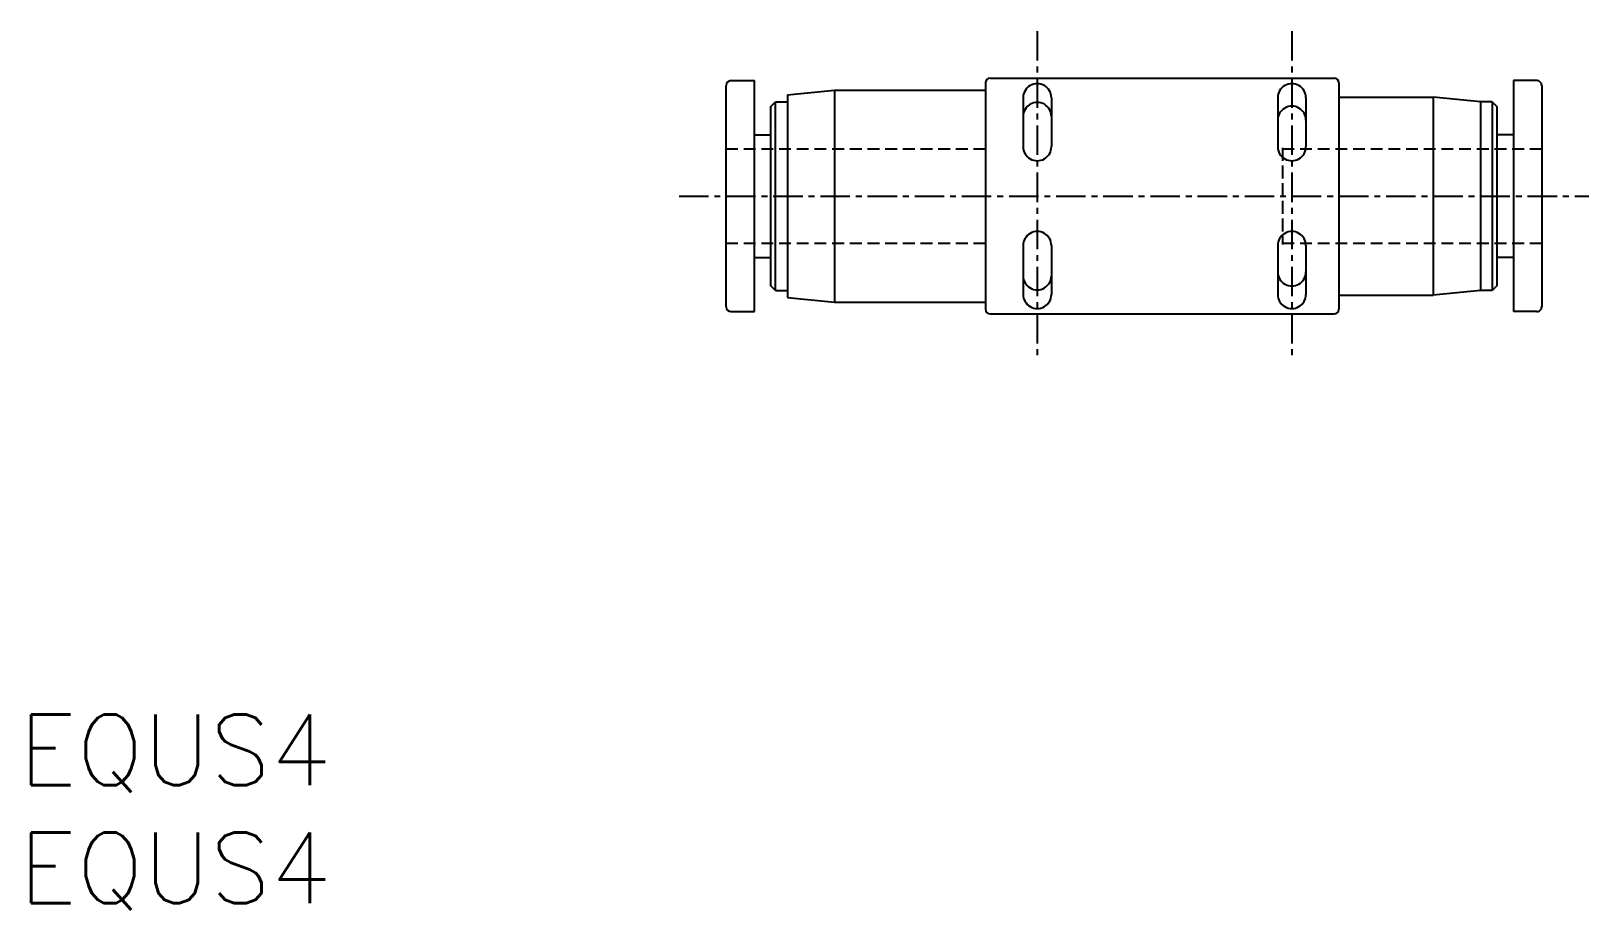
# Model space of a CAD drawing. Extents: x 0.5 to 66.6, y -0.3 to 37.
import ezdxf

# ---------------------------------------------------------------- set-up
doc = ezdxf.new("R2010")
doc.units = 0
doc.linetypes.add('CENTER', pattern=[2, 1.25, -0.25, 0.25, -0.25])
doc.linetypes.add('DASHED', pattern=[0.75, 0.5, -0.25])
doc.layers.get('0').update_dxf_attribs({"linetype": 'CONTINUOUS'})
doc.layers.add('CENTER', color=1, linetype='CENTER')
doc.styles.get("Standard").update_dxf_attribs({"font": 'txt.shx'})

# ---------------------------------------------------------------- blocks, each defined once
blk = doc.blocks.new('*U8')
at = {"color": 7, "linetype": 'CONTINUOUS'}
blk.add_text('EQUS4', height=3, dxfattribs=at).set_placement((0, 0))
blk = doc.blocks.new('*U9')
at = {"color": 7, "linetype": 'CONTINUOUS'}
blk.add_text('EQUS4', height=3, dxfattribs=at).set_placement((0, 5))

msp = doc.modelspace()

# ---------------------------------------------------------------- linework, layer by layer
at = {"color": 7, "linetype": 'CONTINUOUS'}
for p, q in [((30, 25.299998), (30, 34.7)), ((30.2, 34.9), (31.2, 34.9)), ((31.2, 25.099998), (31.2, 34.9)), ((32.60001, 34.30001), (34.60001, 34.5)), ((34.60001, 34.5), (41, 34.5)), ((34.60001, 34.5), (34.60001, 25.5)), ((41, 34.8), (41, 25.2)), ((41.2, 35), (55.8, 35)), ((56, 34.8), (56, 25.2)), ((63.40001, 34.9), (63.40001, 25.099998)), ((64.40001, 34.9), (63.40001, 34.9)), ((64.60001, 34.7), (64.60001, 25.300003)), ((31.90001, 33.8), (32.1, 34)), ((31.90001, 26.200005), (31.90001, 33.8)), ((32.10001, 34), (32.60001, 34)), ((32.10001, 26), (32.10001, 34)), ((32.60001, 34.3), (32.60001, 25.700005)), ((42.60001, 34.1697), (42.60001, 32.1)), ((43.8, 34.1697), (43.8, 32.1)), ((53.40001, 34.1697), (53.40001, 32.1)), ((54.60001, 34.1697), (54.60001, 32.1)), ((56, 34.2), (60, 34.2)), ((62, 34), (60, 34.2)), ((60, 34.2), (60, 25.8)), ((62.5, 34), (62, 34)), ((62, 34), (62, 26)), ((62.5, 34), (62.5, 26)), ((62.50001, 34), (62.7, 33.8)), ((62.7, 33.8), (62.7, 26.200005)), ((31.2, 32.6), (31.90001, 32.6)), ((63.40001, 32.6), (62.7, 32.6)), ((42.60001, 27.900002), (42.60001, 25.830307)), ((43.8, 27.900002), (43.8, 25.830307)), ((53.40001, 27.900002), (53.40001, 25.830307)), ((54.60001, 27.900002), (54.60001, 25.830307)), ((31.2, 27.400002), (31.90001, 27.400002)), ((63.40001, 27.400002), (62.7, 27.400002)), ((32.1, 26.000004), (31.9, 26.2)), ((32.10001, 26), (32.60001, 26)), ((56, 25.8), (60, 25.8)), ((62, 26.000003), (60, 25.8)), ((62.5, 26), (62, 26)), ((62.7, 26.200004), (62.5, 26.000002)), ((32.6, 25.699999), (34.60001, 25.5)), ((34.60001, 25.5), (41, 25.5)), ((30.2, 25.099998), (31.2, 25.099998)), ((41.2, 25), (55.8, 25)), ((64.40001, 25.099998), (63.40001, 25.099998))]:
    msp.add_line(p, q, dxfattribs=at)
at = {"color": 3, "linetype": 'DASHED'}
for p, q in [((30, 32), (41, 32)), ((53.60001, 32.05), (53.60001, 27.950005)), ((53.60001, 32), (64.60001, 32)), ((53.60001, 32), (53.60001, 28)), ((30, 28), (41, 28)), ((53.60001, 28), (64.60001, 28))]:
    msp.add_line(p, q, dxfattribs=at)
at = {"color": 7, "linetype": 'CONTINUOUS'}
for centre, radius, start, end in [((30.2, 34.7), 0.2, 90, 180), ((41.2, 34.8), 0.2, 90, 180), ((43.2, 34.1697), 0.6, 0, 180.00001), ((54, 34.1697), 0.6, 0, 180.00001), ((55.8, 34.8), 0.2, 0, 90), ((64.40001, 34.7), 0.2, 0.0000025, 90.000003), ((43.2, 33.3765), 0.6, 0, 180.00001), ((54, 33.21576), 0.6, 0, 180.00001), ((43.2, 32.1), 0.6, 179.99999, 0.00001002), ((54, 32.1), 0.6, 179.99999, 0.00001002), ((43.2, 27.900002), 0.6, 0, 180.00001), ((54, 27.900002), 0.6, 0, 180.00001), ((43.2, 26.623512), 0.6, 179.99999, 0.00001002), ((54, 26.784248), 0.6, 179.99999, 0.00001002), ((43.2, 25.830307), 0.6, 179.99999, 0.00001002), ((54, 25.830307), 0.6, 179.99999, 0.00001002), ((30.2, 25.299998), 0.2, 180, 270), ((41.2, 25.2), 0.2, 180, 270), ((55.8, 25.2), 0.2, 270, 0), ((64.40001, 25.300003), 0.2, 270, 0.0000025)]:
    msp.add_arc(centre, radius, start, end, dxfattribs=at)
for p in [(30, 30), (64.60001, 30)]:
    msp.add_point(p, dxfattribs=at)
at = {"layer": 'CENTER', "color": 1, "linetype": 'CENTER'}
for p, q in [((43.2, 37), (43.2, 23)), ((54, 37), (54, 23)), ((28, 30), (66.60001, 30))]:
    msp.add_line(p, q, dxfattribs=at)

# ---------------------------------------------------------------- block references
at = {"color": 7, "linetype": 'CONTINUOUS'}
for name in ['*U9', '*U8']:
    msp.add_blockref(name, (0, 0), dxfattribs=at)

doc.saveas('drawing.dxf')
